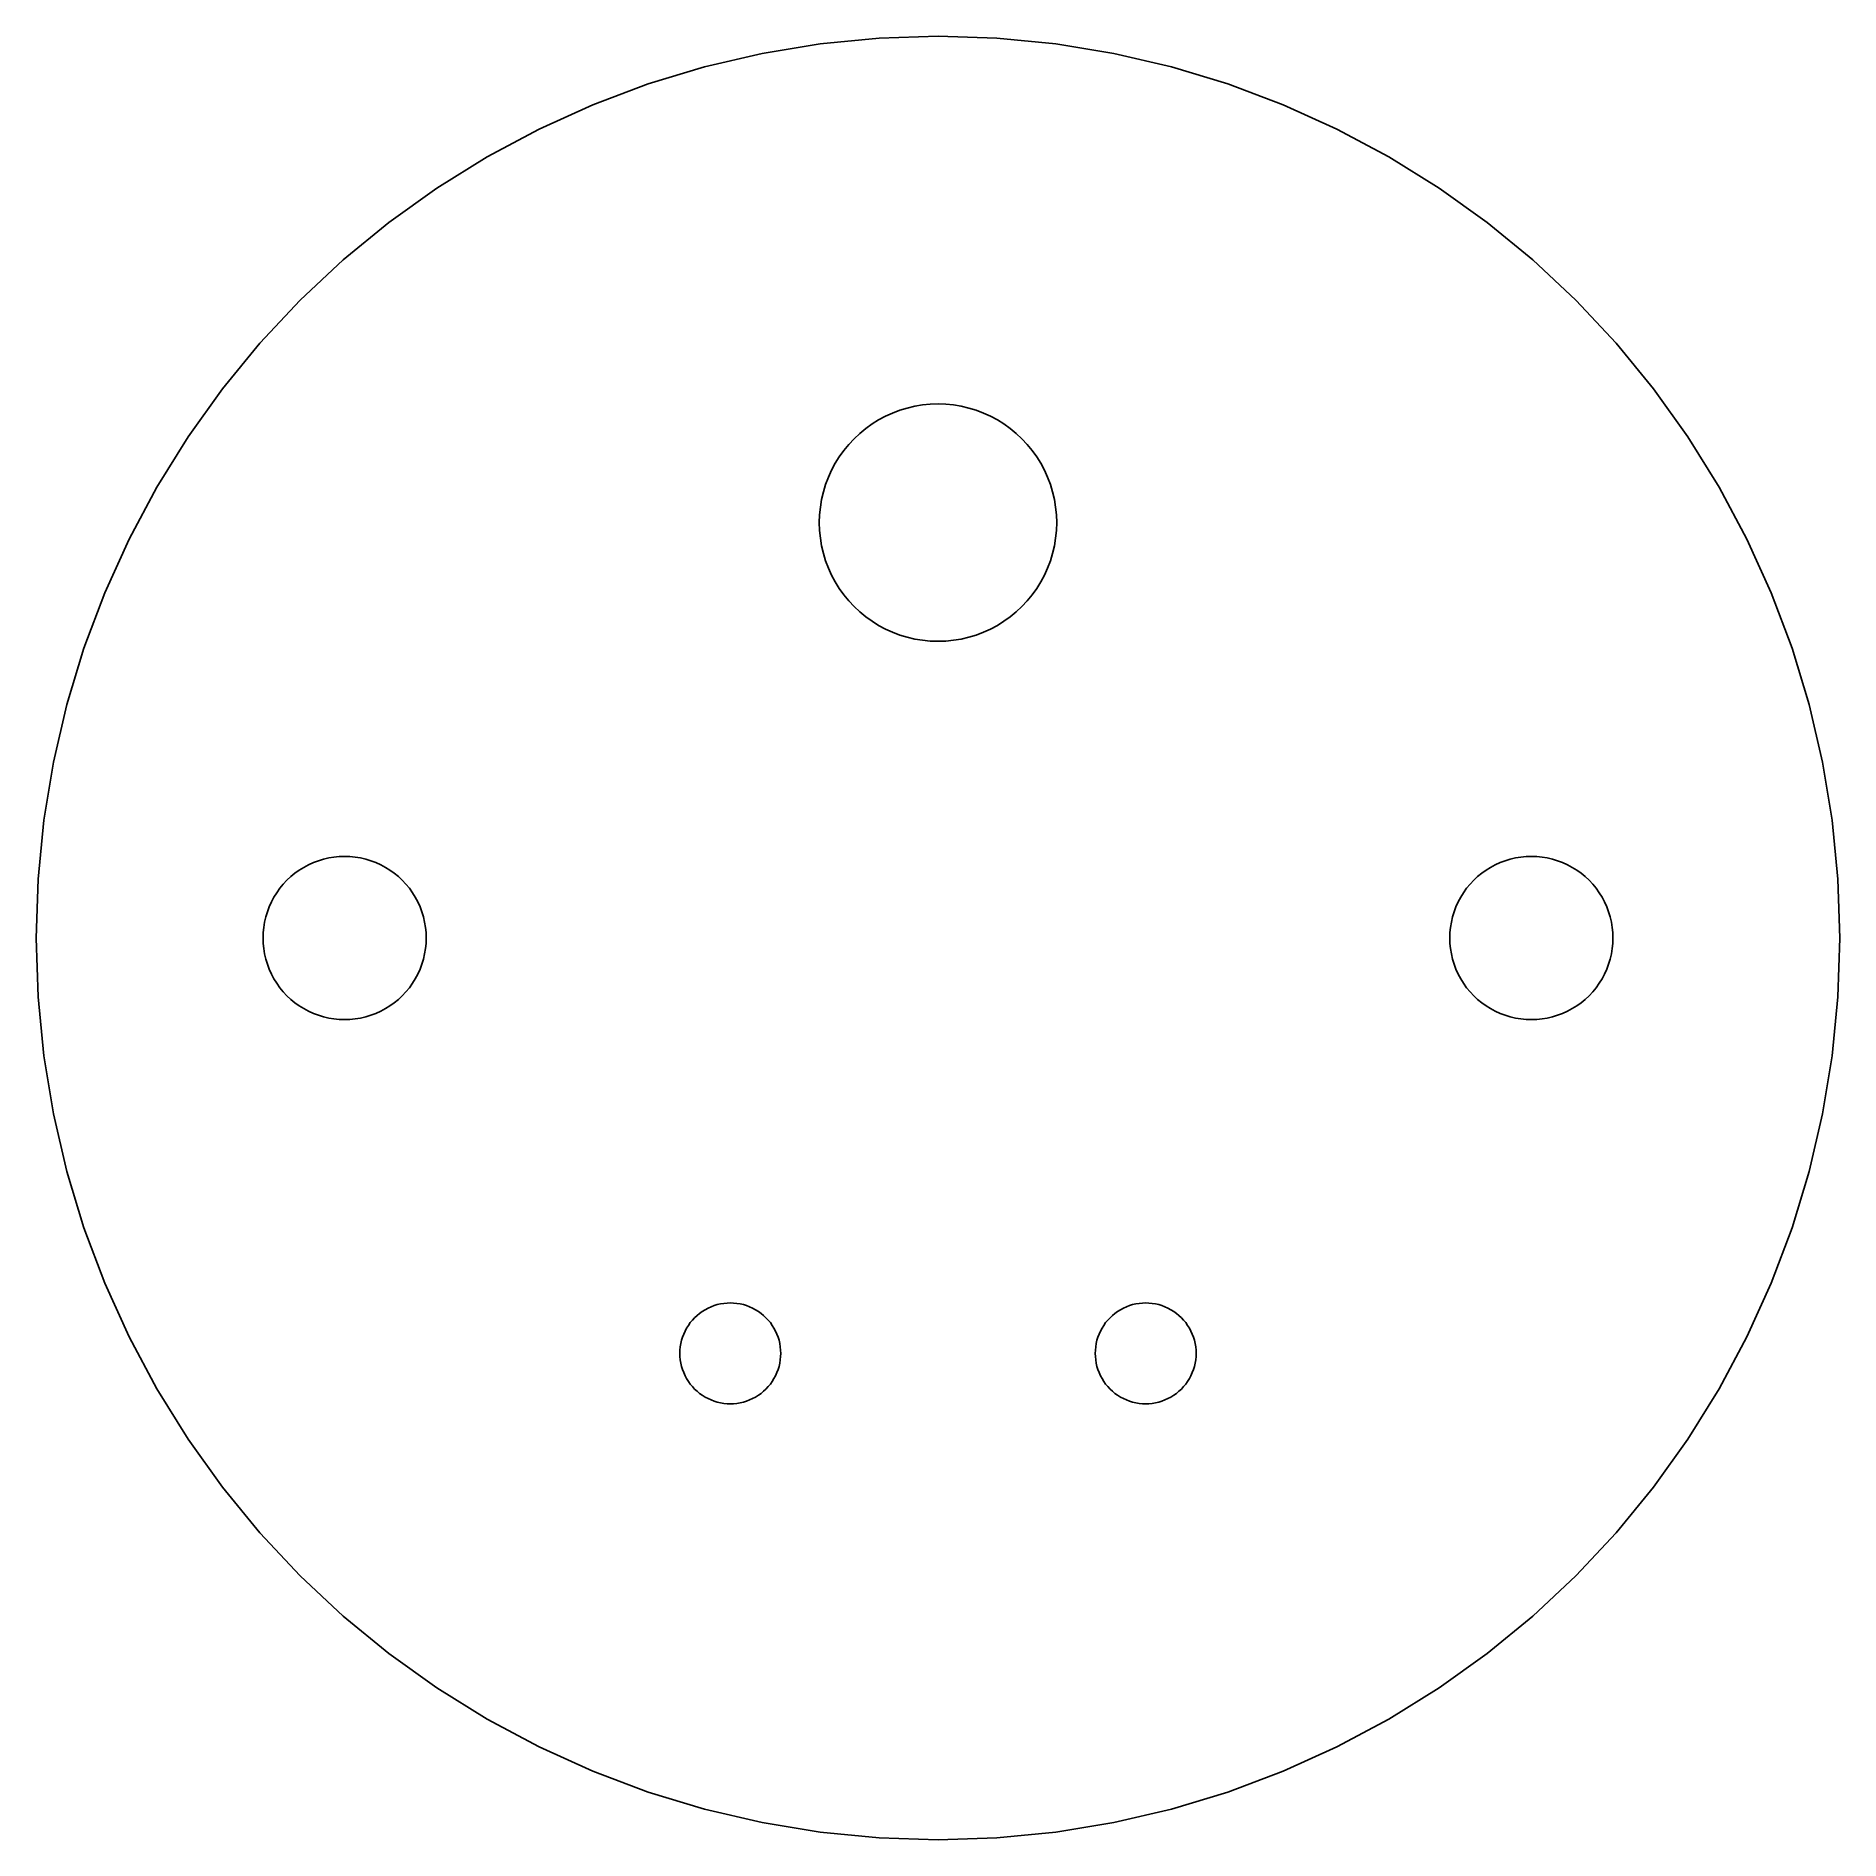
# Model space of a CAD drawing. Header units: metres. Extents: x -30.4 to 30.4, y -30.4 to 30.4.
import ezdxf

# ---------------------------------------------------------------- set-up
doc = ezdxf.new("R2010")
doc.units = ezdxf.units.M

msp = doc.modelspace()

# ---------------------------------------------------------------- linework, layer by layer
for p, q in [((0, 30.4), (-1.98825, 30.3349)), ((1.98825, 30.3349), (0, 30.4)), ((-5.93074, 29.8159), (-7.86809, 29.3641)), ((-3.96799, 30.1399), (-5.93074, 29.8159)), ((-1.98825, 30.3349), (-3.96799, 30.1399)), ((3.96799, 30.1399), (1.98825, 30.3349)), ((5.93074, 29.8159), (3.96799, 30.1399)), ((7.86809, 29.3641), (5.93074, 29.8159)), ((-7.86809, 29.3641), (-9.77176, 28.7867)), ((9.77176, 28.7867), (7.86809, 29.3641)), ((-9.77176, 28.7867), (-11.6336, 28.0859)), ((11.6336, 28.0859), (9.77176, 28.7867)), ((-11.6336, 28.0859), (-13.4456, 27.2649)), ((13.4456, 27.2649), (11.6336, 28.0859)), ((-13.4456, 27.2649), (-15.2, 26.3272)), ((15.2, 26.3272), (13.4456, 27.2649)), ((-15.2, 26.3272), (-16.8893, 25.2767)), ((16.8893, 25.2767), (15.2, 26.3272)), ((-16.8893, 25.2767), (-18.5063, 24.1179)), ((18.5063, 24.1179), (16.8893, 25.2767)), ((-18.5063, 24.1179), (-20.0441, 22.8559)), ((20.0441, 22.8559), (18.5063, 24.1179)), ((-20.0441, 22.8559), (-21.496, 21.496)), ((21.496, 21.496), (20.0441, 22.8559)), ((-21.496, 21.496), (-22.8559, 20.0441)), ((22.8559, 20.0441), (21.496, 21.496)), ((-22.8559, 20.0441), (-24.1179, 18.5063)), ((24.1179, 18.5063), (22.8559, 20.0441)), ((-24.1179, 18.5063), (-25.2767, 16.8893)), ((25.2767, 16.8893), (24.1179, 18.5063)), ((-1.76915, 17.5875), (-1.53073, 17.6955)), ((-1.53073, 17.6955), (-1.28575, 17.7877)), ((-1.28575, 17.7877), (-1.03526, 17.8637)), ((-1.03526, 17.8637), (-0.78035, 17.9231)), ((-0.78035, 17.9231), (-0.522095, 17.9658)), ((-0.522095, 17.9658), (-0.261612, 17.9914)), ((-0.261612, 17.9914), (0, 18)), ((0, 18), (0.261612, 17.9914)), ((0.261612, 17.9914), (0.522095, 17.9658)), ((0.522095, 17.9658), (0.78035, 17.9231)), ((0.78035, 17.9231), (1.03526, 17.8637)), ((1.03526, 17.8637), (1.28575, 17.7877)), ((1.28575, 17.7877), (1.53073, 17.6955)), ((1.53073, 17.6955), (1.76915, 17.5875)), ((-2.63737, 17.0074), (-2.43504, 17.1734)), ((-2.43504, 17.1734), (-2.22227, 17.3259)), ((-2.22227, 17.3259), (-2, 17.4641)), ((-2, 17.4641), (-1.76915, 17.5875)), ((1.76915, 17.5875), (2, 17.4641)), ((2, 17.4641), (2.22227, 17.3259)), ((2.22227, 17.3259), (2.43504, 17.1734)), ((2.43504, 17.1734), (2.63737, 17.0074)), ((-25.2767, 16.8893), (-26.3272, 15.2)), ((-3.32587, 16.2223), (-3.1734, 16.435)), ((-3.1734, 16.435), (-3.00735, 16.6374)), ((-3.00735, 16.6374), (-2.82841, 16.8284)), ((-2.82841, 16.8284), (-2.63737, 17.0074)), ((2.63737, 17.0074), (2.82841, 16.8284)), ((2.82841, 16.8284), (3.00735, 16.6374)), ((3.00735, 16.6374), (3.1734, 16.435)), ((3.1734, 16.435), (3.32587, 16.2223)), ((26.3272, 15.2), (25.2767, 16.8893)), ((-3.58748, 15.7691), (-3.4641, 16)), ((-3.4641, 16), (-3.32587, 16.2223)), ((3.32587, 16.2223), (3.4641, 16)), ((3.4641, 16), (3.58748, 15.7691)), ((-26.3272, 15.2), (-27.2649, 13.4456)), ((-3.86369, 15.0353), (-3.78772, 15.2858)), ((-3.78772, 15.2858), (-3.69551, 15.5307)), ((-3.69551, 15.5307), (-3.58748, 15.7691)), ((3.58748, 15.7691), (3.69551, 15.5307)), ((3.69551, 15.5307), (3.78772, 15.2858)), ((3.78772, 15.2858), (3.86369, 15.0353)), ((27.2649, 13.4456), (26.3272, 15.2)), ((-3.96577, 14.5221), (-3.92313, 14.7803)), ((-3.92313, 14.7803), (-3.86369, 15.0353)), ((3.86369, 15.0353), (3.92313, 14.7803)), ((3.92313, 14.7803), (3.96577, 14.5221)), ((-4, 14), (-3.99142, 14.2616)), ((-3.99142, 13.7384), (-4, 14)), ((-3.99142, 14.2616), (-3.96577, 14.5221)), ((3.96577, 14.5221), (3.99142, 14.2616)), ((3.99142, 14.2616), (4, 14)), ((4, 14), (3.99142, 13.7384)), ((-27.2649, 13.4456), (-28.0859, 11.6336)), ((-3.96577, 13.4779), (-3.99142, 13.7384)), ((-3.92313, 13.2196), (-3.96577, 13.4779)), ((3.96577, 13.4779), (3.92313, 13.2196)), ((3.99142, 13.7384), (3.96577, 13.4779)), ((28.0859, 11.6336), (27.2649, 13.4456)), ((-3.86369, 12.9647), (-3.92313, 13.2196)), ((-3.78772, 12.7142), (-3.86369, 12.9647)), ((3.86369, 12.9647), (3.78772, 12.7142)), ((3.92313, 13.2196), (3.86369, 12.9647)), ((-3.69551, 12.4693), (-3.78772, 12.7142)), ((-3.58748, 12.2308), (-3.69551, 12.4693)), ((-3.4641, 12), (-3.58748, 12.2308)), ((3.58748, 12.2308), (3.4641, 12)), ((3.69551, 12.4693), (3.58748, 12.2308)), ((3.78772, 12.7142), (3.69551, 12.4693)), ((-28.0859, 11.6336), (-28.7867, 9.77176)), ((-3.32587, 11.7777), (-3.4641, 12)), ((-3.1734, 11.5649), (-3.32587, 11.7777)), ((-3.00735, 11.3626), (-3.1734, 11.5649)), ((3.1734, 11.5649), (3.00735, 11.3626)), ((3.32587, 11.7777), (3.1734, 11.5649)), ((3.4641, 12), (3.32587, 11.7777)), ((28.7867, 9.77176), (28.0859, 11.6336)), ((-2.82841, 11.1716), (-3.00735, 11.3626)), ((-2.63737, 10.9926), (-2.82841, 11.1716)), ((-2.43504, 10.8266), (-2.63737, 10.9926)), ((2.63737, 10.9926), (2.43504, 10.8266)), ((2.82841, 11.1716), (2.63737, 10.9926)), ((3.00735, 11.3626), (2.82841, 11.1716)), ((-2.22227, 10.6741), (-2.43504, 10.8266)), ((-2, 10.5359), (-2.22227, 10.6741)), ((-1.76915, 10.4125), (-2, 10.5359)), ((-1.53073, 10.3045), (-1.76915, 10.4125)), ((1.76915, 10.4125), (1.53073, 10.3045)), ((2, 10.5359), (1.76915, 10.4125)), ((2.22227, 10.6741), (2, 10.5359)), ((2.43504, 10.8266), (2.22227, 10.6741)), ((-28.7867, 9.77176), (-29.3641, 7.86809)), ((-1.28575, 10.2123), (-1.53073, 10.3045)), ((-1.03526, 10.1363), (-1.28575, 10.2123)), ((-0.78035, 10.0769), (-1.03526, 10.1363)), ((-0.522095, 10.0342), (-0.78035, 10.0769)), ((-0.261612, 10.0086), (-0.522095, 10.0342)), ((0, 10), (-0.261612, 10.0086)), ((0.261612, 10.0086), (0, 10)), ((0.522095, 10.0342), (0.261612, 10.0086)), ((0.78035, 10.0769), (0.522095, 10.0342)), ((1.03526, 10.1363), (0.78035, 10.0769)), ((1.28575, 10.2123), (1.03526, 10.1363)), ((1.53073, 10.3045), (1.28575, 10.2123)), ((29.3641, 7.86809), (28.7867, 9.77176)), ((-29.3641, 7.86809), (-29.8159, 5.93074)), ((29.8159, 5.93074), (29.3641, 7.86809)), ((-29.8159, 5.93074), (-30.1399, 3.96799)), ((30.1399, 3.96799), (29.8159, 5.93074)), ((-30.1399, 3.96799), (-30.3349, 1.98825)), ((30.3349, 1.98825), (30.1399, 3.96799)), ((-21.375, 2.38156), (-21.2163, 2.46638)), ((-21.2163, 2.46638), (-21.0524, 2.54066)), ((-21.0524, 2.54066), (-20.884, 2.60405)), ((-20.884, 2.60405), (-20.7117, 2.6563)), ((-20.7117, 2.6563), (-20.5365, 2.69716)), ((-20.5365, 2.69716), (-20.3589, 2.72647)), ((-20.3589, 2.72647), (-20.1799, 2.74411)), ((-20.1799, 2.74411), (-20, 2.75)), ((-20, 2.75), (-19.8201, 2.74411)), ((-19.8201, 2.74411), (-19.6411, 2.72647)), ((-19.6411, 2.72647), (-19.4635, 2.69716)), ((-19.4635, 2.69716), (-19.2882, 2.6563)), ((-19.2882, 2.6563), (-19.116, 2.60405)), ((-19.116, 2.60405), (-18.9476, 2.54066)), ((-18.9476, 2.54066), (-18.7837, 2.46638)), ((-18.7837, 2.46638), (-18.625, 2.38156)), ((18.625, 2.38156), (18.7837, 2.46638)), ((18.7837, 2.46638), (18.9476, 2.54066)), ((18.9476, 2.54066), (19.116, 2.60405)), ((19.116, 2.60405), (19.2882, 2.6563)), ((19.2882, 2.6563), (19.4635, 2.69716)), ((19.4635, 2.69716), (19.6411, 2.72647)), ((19.6411, 2.72647), (19.8201, 2.74411)), ((19.8201, 2.74411), (20, 2.75)), ((20, 2.75), (20.1799, 2.74411)), ((20.1799, 2.74411), (20.3589, 2.72647)), ((20.3589, 2.72647), (20.5365, 2.69716)), ((20.5365, 2.69716), (20.7117, 2.6563)), ((20.7117, 2.6563), (20.884, 2.60405)), ((20.884, 2.60405), (21.0524, 2.54066)), ((21.0524, 2.54066), (21.2163, 2.46638)), ((21.2163, 2.46638), (21.375, 2.38156)), ((-30.3349, 1.98825), (-30.4, 0)), ((-22.0676, 1.81319), (-21.9445, 1.94453)), ((-21.9445, 1.94453), (-21.8132, 2.06755)), ((-21.8132, 2.06755), (-21.6741, 2.18172)), ((-21.6741, 2.18172), (-21.5278, 2.28653)), ((-21.5278, 2.28653), (-21.375, 2.38156)), ((-18.625, 2.38156), (-18.4722, 2.28653)), ((-18.4722, 2.28653), (-18.3259, 2.18172)), ((-18.3259, 2.18172), (-18.1868, 2.06755)), ((-18.1868, 2.06755), (-18.0555, 1.94453)), ((-18.0555, 1.94453), (-17.9324, 1.81319)), ((17.9324, 1.81319), (18.0555, 1.94453)), ((18.0555, 1.94453), (18.1868, 2.06755)), ((18.1868, 2.06755), (18.3259, 2.18172)), ((18.3259, 2.18172), (18.4722, 2.28653)), ((18.4722, 2.28653), (18.625, 2.38156)), ((21.375, 2.38156), (21.5278, 2.28653)), ((21.5278, 2.28653), (21.6741, 2.18172)), ((21.6741, 2.18172), (21.8132, 2.06755)), ((21.8132, 2.06755), (21.9445, 1.94453)), ((21.9445, 1.94453), (22.0676, 1.81319)), ((30.4, 0), (30.3349, 1.98825)), ((-22.5407, 1.05237), (-22.4664, 1.21629)), ((-22.4664, 1.21629), (-22.3816, 1.375)), ((-22.3816, 1.375), (-22.2865, 1.52782)), ((-22.2865, 1.52782), (-22.1817, 1.67409)), ((-22.1817, 1.67409), (-22.0676, 1.81319)), ((-17.9324, 1.81319), (-17.8183, 1.67409)), ((-17.8183, 1.67409), (-17.7135, 1.52782)), ((-17.7135, 1.52782), (-17.6184, 1.375)), ((-17.6184, 1.375), (-17.5336, 1.21629)), ((-17.5336, 1.21629), (-17.4593, 1.05237)), ((17.4593, 1.05237), (17.5336, 1.21629)), ((17.5336, 1.21629), (17.6184, 1.375)), ((17.6184, 1.375), (17.7135, 1.52782)), ((17.7135, 1.52782), (17.8183, 1.67409)), ((17.8183, 1.67409), (17.9324, 1.81319)), ((22.0676, 1.81319), (22.1817, 1.67409)), ((22.1817, 1.67409), (22.2865, 1.52782)), ((22.2865, 1.52782), (22.3816, 1.375)), ((22.3816, 1.375), (22.4664, 1.21629)), ((22.4664, 1.21629), (22.5407, 1.05237)), ((-22.6972, 0.536484), (-22.6563, 0.711746)), ((-22.6563, 0.711746), (-22.604, 0.883957)), ((-22.604, 0.883957), (-22.5407, 1.05237)), ((-17.4593, 1.05237), (-17.3959, 0.883957)), ((-17.3959, 0.883957), (-17.3437, 0.711746)), ((-17.3437, 0.711746), (-17.3028, 0.536484)), ((17.3028, 0.536484), (17.3437, 0.711746)), ((17.3437, 0.711746), (17.3959, 0.883957)), ((17.3959, 0.883957), (17.4593, 1.05237)), ((22.5407, 1.05237), (22.604, 0.883957)), ((22.604, 0.883957), (22.6563, 0.711746)), ((22.6563, 0.711746), (22.6972, 0.536484)), ((-30.4, 0), (-30.3349, -1.98825)), ((-22.75, 0), (-22.7441, 0.179855)), ((-22.7441, -0.179855), (-22.75, 0)), ((-22.7441, 0.179855), (-22.7265, 0.358932)), ((-22.7265, 0.358932), (-22.6972, 0.536484)), ((-17.3028, 0.536484), (-17.2735, 0.358932)), ((-17.2735, 0.358932), (-17.2559, 0.179855)), ((-17.2559, 0.179855), (-17.25, 0)), ((-17.25, 0), (-17.2559, -0.179855)), ((17.25, 0), (17.2559, 0.179855)), ((17.2559, -0.179855), (17.25, 0)), ((17.2559, 0.179855), (17.2735, 0.358932)), ((17.2735, 0.358932), (17.3028, 0.536484)), ((22.6972, 0.536484), (22.7265, 0.358932)), ((22.7265, 0.358932), (22.7441, 0.179855)), ((22.7441, 0.179855), (22.75, 0)), ((22.75, 0), (22.7441, -0.179855)), ((30.3349, -1.98825), (30.4, 0)), ((-22.7265, -0.358932), (-22.7441, -0.179855)), ((-22.6972, -0.536484), (-22.7265, -0.358932)), ((-22.6563, -0.711746), (-22.6972, -0.536484)), ((-17.3028, -0.536484), (-17.3437, -0.711746)), ((-17.2735, -0.358932), (-17.3028, -0.536484)), ((-17.2559, -0.179855), (-17.2735, -0.358932)), ((17.2735, -0.358932), (17.2559, -0.179855)), ((17.3028, -0.536484), (17.2735, -0.358932)), ((17.3437, -0.711746), (17.3028, -0.536484)), ((22.6972, -0.536484), (22.6563, -0.711746)), ((22.7265, -0.358932), (22.6972, -0.536484)), ((22.7441, -0.179855), (22.7265, -0.358932)), ((-22.604, -0.883957), (-22.6563, -0.711746)), ((-22.5407, -1.05237), (-22.604, -0.883957)), ((-22.4664, -1.21629), (-22.5407, -1.05237)), ((-17.4593, -1.05237), (-17.5336, -1.21629)), ((-17.3959, -0.883957), (-17.4593, -1.05237)), ((-17.3437, -0.711746), (-17.3959, -0.883957)), ((17.3959, -0.883957), (17.3437, -0.711746)), ((17.4593, -1.05237), (17.3959, -0.883957)), ((17.5336, -1.21629), (17.4593, -1.05237)), ((22.5407, -1.05237), (22.4664, -1.21629)), ((22.604, -0.883957), (22.5407, -1.05237)), ((22.6563, -0.711746), (22.604, -0.883957)), ((-22.3816, -1.375), (-22.4664, -1.21629)), ((-22.2865, -1.52782), (-22.3816, -1.375)), ((-22.1817, -1.67409), (-22.2865, -1.52782)), ((-22.0676, -1.81319), (-22.1817, -1.67409)), ((-21.9445, -1.94453), (-22.0676, -1.81319)), ((-17.9324, -1.81319), (-18.0555, -1.94453)), ((-17.8183, -1.67409), (-17.9324, -1.81319)), ((-17.7135, -1.52782), (-17.8183, -1.67409)), ((-17.6184, -1.375), (-17.7135, -1.52782)), ((-17.5336, -1.21629), (-17.6184, -1.375)), ((17.6184, -1.375), (17.5336, -1.21629)), ((17.7135, -1.52782), (17.6184, -1.375)), ((17.8183, -1.67409), (17.7135, -1.52782)), ((17.9324, -1.81319), (17.8183, -1.67409)), ((18.0555, -1.94453), (17.9324, -1.81319)), ((22.0676, -1.81319), (21.9445, -1.94453)), ((22.1817, -1.67409), (22.0676, -1.81319)), ((22.2865, -1.52782), (22.1817, -1.67409)), ((22.3816, -1.375), (22.2865, -1.52782)), ((22.4664, -1.21629), (22.3816, -1.375)), ((-30.3349, -1.98825), (-30.1399, -3.96799)), ((-21.8132, -2.06755), (-21.9445, -1.94453)), ((-21.6741, -2.18172), (-21.8132, -2.06755)), ((-21.5278, -2.28653), (-21.6741, -2.18172)), ((-21.375, -2.38156), (-21.5278, -2.28653)), ((-21.2163, -2.46638), (-21.375, -2.38156)), ((-18.625, -2.38156), (-18.7837, -2.46638)), ((-18.4722, -2.28653), (-18.625, -2.38156)), ((-18.3259, -2.18172), (-18.4722, -2.28653)), ((-18.1868, -2.06755), (-18.3259, -2.18172)), ((-18.0555, -1.94453), (-18.1868, -2.06755)), ((18.1868, -2.06755), (18.0555, -1.94453)), ((18.3259, -2.18172), (18.1868, -2.06755)), ((18.4722, -2.28653), (18.3259, -2.18172)), ((18.625, -2.38156), (18.4722, -2.28653)), ((18.7837, -2.46638), (18.625, -2.38156)), ((21.375, -2.38156), (21.2163, -2.46638)), ((21.5278, -2.28653), (21.375, -2.38156)), ((21.6741, -2.18172), (21.5278, -2.28653)), ((21.8132, -2.06755), (21.6741, -2.18172)), ((21.9445, -1.94453), (21.8132, -2.06755)), ((30.1399, -3.96799), (30.3349, -1.98825)), ((-21.0524, -2.54066), (-21.2163, -2.46638)), ((-20.884, -2.60405), (-21.0524, -2.54066)), ((-20.7117, -2.6563), (-20.884, -2.60405)), ((-20.5365, -2.69716), (-20.7117, -2.6563)), ((-20.3589, -2.72647), (-20.5365, -2.69716)), ((-20.1799, -2.74411), (-20.3589, -2.72647)), ((-20, -2.75), (-20.1799, -2.74411)), ((-19.8201, -2.74411), (-20, -2.75)), ((-19.6411, -2.72647), (-19.8201, -2.74411)), ((-19.4635, -2.69716), (-19.6411, -2.72647)), ((-19.2882, -2.6563), (-19.4635, -2.69716)), ((-19.116, -2.60405), (-19.2882, -2.6563)), ((-18.9476, -2.54066), (-19.116, -2.60405)), ((-18.7837, -2.46638), (-18.9476, -2.54066)), ((18.9476, -2.54066), (18.7837, -2.46638)), ((19.116, -2.60405), (18.9476, -2.54066)), ((19.2882, -2.6563), (19.116, -2.60405)), ((19.4635, -2.69716), (19.2882, -2.6563)), ((19.6411, -2.72647), (19.4635, -2.69716)), ((19.8201, -2.74411), (19.6411, -2.72647)), ((20, -2.75), (19.8201, -2.74411)), ((20.1799, -2.74411), (20, -2.75)), ((20.3589, -2.72647), (20.1799, -2.74411)), ((20.5365, -2.69716), (20.3589, -2.72647)), ((20.7117, -2.6563), (20.5365, -2.69716)), ((20.884, -2.60405), (20.7117, -2.6563)), ((21.0524, -2.54066), (20.884, -2.60405)), ((21.2163, -2.46638), (21.0524, -2.54066)), ((-30.1399, -3.96799), (-29.8159, -5.93074)), ((29.8159, -5.93074), (30.1399, -3.96799)), ((-29.8159, -5.93074), (-29.3641, -7.86809)), ((29.3641, -7.86809), (29.8159, -5.93074)), ((-29.3641, -7.86809), (-28.7867, -9.77176)), ((28.7867, -9.77176), (29.3641, -7.86809)), ((-28.7867, -9.77176), (-28.0859, -11.6336)), ((28.0859, -11.6336), (28.7867, -9.77176)), ((-28.0859, -11.6336), (-27.2649, -13.4456)), ((27.2649, -13.4456), (28.0859, -11.6336)), ((-8.20207, -12.7979), (-8.12088, -12.7219)), ((-8.12088, -12.7219), (-8.03488, -12.6513)), ((-8.03488, -12.6513), (-7.94446, -12.5865)), ((-7.94446, -12.5865), (-7.84999, -12.5278)), ((-7.84999, -12.5278), (-7.75188, -12.4753)), ((-7.75188, -12.4753), (-7.65056, -12.4294)), ((-7.65056, -12.4294), (-7.54643, -12.3902)), ((-7.54643, -12.3902), (-7.43999, -12.3579)), ((-7.43999, -12.3579), (-7.33165, -12.3327)), ((-7.33165, -12.3327), (-7.22189, -12.3145)), ((-7.22189, -12.3145), (-7.11118, -12.3036)), ((-7.11118, -12.3036), (-7, -12.3)), ((-7, -12.3), (-6.88881, -12.3036)), ((-6.88881, -12.3036), (-6.77809, -12.3145)), ((-6.77809, -12.3145), (-6.66833, -12.3327)), ((-6.66833, -12.3327), (-6.56, -12.3579)), ((-6.56, -12.3579), (-6.45355, -12.3902)), ((-6.45355, -12.3902), (-6.34943, -12.4294)), ((-6.34943, -12.4294), (-6.24811, -12.4753)), ((-6.24811, -12.4753), (-6.14999, -12.5278)), ((-6.14999, -12.5278), (-6.05553, -12.5865)), ((-6.05553, -12.5865), (-5.9651, -12.6513)), ((-5.9651, -12.6513), (-5.8791, -12.7219)), ((-5.8791, -12.7219), (-5.79791, -12.7979)), ((5.79791, -12.7979), (5.8791, -12.7219)), ((5.8791, -12.7219), (5.9651, -12.6513)), ((5.9651, -12.6513), (6.05553, -12.5865)), ((6.05553, -12.5865), (6.14999, -12.5278)), ((6.14999, -12.5278), (6.24811, -12.4753)), ((6.24811, -12.4753), (6.34943, -12.4294)), ((6.34943, -12.4294), (6.45355, -12.3902)), ((6.45355, -12.3902), (6.56, -12.3579)), ((6.56, -12.3579), (6.66833, -12.3327)), ((6.66833, -12.3327), (6.77809, -12.3145)), ((6.77809, -12.3145), (6.88881, -12.3036)), ((6.88881, -12.3036), (7, -12.3)), ((7, -12.3), (7.11118, -12.3036)), ((7.11118, -12.3036), (7.22189, -12.3145)), ((7.22189, -12.3145), (7.33165, -12.3327)), ((7.33165, -12.3327), (7.43999, -12.3579)), ((7.43999, -12.3579), (7.54643, -12.3902)), ((7.54643, -12.3902), (7.65056, -12.4294)), ((7.65056, -12.4294), (7.75188, -12.4753)), ((7.75188, -12.4753), (7.84999, -12.5278)), ((7.84999, -12.5278), (7.94446, -12.5865)), ((7.94446, -12.5865), (8.03488, -12.6513)), ((8.03488, -12.6513), (8.12088, -12.7219)), ((8.12088, -12.7219), (8.20207, -12.7979)), ((-8.60977, -13.4536), (-8.57059, -13.3494)), ((-8.57059, -13.3494), (-8.52467, -13.2481)), ((-8.52467, -13.2481), (-8.47223, -13.15)), ((-8.47223, -13.15), (-8.4135, -13.0555)), ((-8.4135, -13.0555), (-8.34869, -12.9651)), ((-8.34869, -12.9651), (-8.27812, -12.8791)), ((-8.27812, -12.8791), (-8.20207, -12.7979)), ((-5.79791, -12.7979), (-5.72186, -12.8791)), ((-5.72186, -12.8791), (-5.65129, -12.9651)), ((-5.65129, -12.9651), (-5.58649, -13.0555)), ((-5.58649, -13.0555), (-5.52776, -13.15)), ((-5.52776, -13.15), (-5.47531, -13.2481)), ((-5.47531, -13.2481), (-5.4294, -13.3494)), ((-5.4294, -13.3494), (-5.39021, -13.4536)), ((5.39021, -13.4536), (5.4294, -13.3494)), ((5.4294, -13.3494), (5.47531, -13.2481)), ((5.47531, -13.2481), (5.52776, -13.15)), ((5.52776, -13.15), (5.58649, -13.0555)), ((5.58649, -13.0555), (5.65129, -12.9651)), ((5.65129, -12.9651), (5.72186, -12.8791)), ((5.72186, -12.8791), (5.79791, -12.7979)), ((8.20207, -12.7979), (8.27812, -12.8791)), ((8.27812, -12.8791), (8.34869, -12.9651)), ((8.34869, -12.9651), (8.4135, -13.0555)), ((8.4135, -13.0555), (8.47223, -13.15)), ((8.47223, -13.15), (8.52467, -13.2481)), ((8.52467, -13.2481), (8.57059, -13.3494)), ((8.57059, -13.3494), (8.60977, -13.4536)), ((-27.2649, -13.4456), (-26.3272, -15.2)), ((-8.7, -14), (-8.69635, -13.8888)), ((-8.69635, -13.8888), (-8.68546, -13.7781)), ((-8.68546, -13.7781), (-8.66733, -13.6683)), ((-8.66733, -13.6683), (-8.64206, -13.56)), ((-8.64206, -13.56), (-8.60977, -13.4536)), ((-5.39021, -13.4536), (-5.35793, -13.56)), ((-5.35793, -13.56), (-5.33266, -13.6683)), ((-5.33266, -13.6683), (-5.31453, -13.7781)), ((-5.31453, -13.7781), (-5.30363, -13.8888)), ((-5.30363, -13.8888), (-5.29999, -14)), ((5.29999, -14), (5.30363, -13.8888)), ((5.30363, -13.8888), (5.31453, -13.7781)), ((5.31453, -13.7781), (5.33266, -13.6683)), ((5.33266, -13.6683), (5.35793, -13.56)), ((5.35793, -13.56), (5.39021, -13.4536)), ((8.60977, -13.4536), (8.64206, -13.56)), ((8.64206, -13.56), (8.66733, -13.6683)), ((8.66733, -13.6683), (8.68546, -13.7781)), ((8.68546, -13.7781), (8.69635, -13.8888)), ((8.69635, -13.8888), (8.7, -14)), ((26.3272, -15.2), (27.2649, -13.4456)), ((-8.69635, -14.1112), (-8.7, -14)), ((-8.68546, -14.2219), (-8.69635, -14.1112)), ((-8.66733, -14.3316), (-8.68546, -14.2219)), ((-8.64206, -14.44), (-8.66733, -14.3316)), ((-8.60977, -14.5464), (-8.64206, -14.44)), ((-8.57059, -14.6506), (-8.60977, -14.5464)), ((-5.39021, -14.5464), (-5.4294, -14.6506)), ((-5.35793, -14.44), (-5.39021, -14.5464)), ((-5.33266, -14.3316), (-5.35793, -14.44)), ((-5.31453, -14.2219), (-5.33266, -14.3316)), ((-5.30363, -14.1112), (-5.31453, -14.2219)), ((-5.29999, -14), (-5.30363, -14.1112)), ((5.30363, -14.1112), (5.29999, -14)), ((5.31453, -14.2219), (5.30363, -14.1112)), ((5.33266, -14.3316), (5.31453, -14.2219)), ((5.35793, -14.44), (5.33266, -14.3316)), ((5.39021, -14.5464), (5.35793, -14.44)), ((5.4294, -14.6506), (5.39021, -14.5464)), ((8.60977, -14.5464), (8.57059, -14.6506)), ((8.64206, -14.44), (8.60977, -14.5464)), ((8.66733, -14.3316), (8.64206, -14.44)), ((8.68546, -14.2219), (8.66733, -14.3316)), ((8.69635, -14.1112), (8.68546, -14.2219)), ((8.7, -14), (8.69635, -14.1112)), ((-26.3272, -15.2), (-25.2767, -16.8893)), ((-8.52467, -14.7519), (-8.57059, -14.6506)), ((-8.47223, -14.85), (-8.52467, -14.7519)), ((-8.4135, -14.9445), (-8.47223, -14.85)), ((-8.34869, -15.0349), (-8.4135, -14.9445)), ((-8.27812, -15.1209), (-8.34869, -15.0349)), ((-8.20207, -15.2021), (-8.27812, -15.1209)), ((-5.72186, -15.1209), (-5.79791, -15.2021)), ((-5.65129, -15.0349), (-5.72186, -15.1209)), ((-5.58649, -14.9445), (-5.65129, -15.0349)), ((-5.52776, -14.85), (-5.58649, -14.9445)), ((-5.47531, -14.7519), (-5.52776, -14.85)), ((-5.4294, -14.6506), (-5.47531, -14.7519)), ((5.47531, -14.7519), (5.4294, -14.6506)), ((5.52776, -14.85), (5.47531, -14.7519)), ((5.58649, -14.9445), (5.52776, -14.85)), ((5.65129, -15.0349), (5.58649, -14.9445)), ((5.72186, -15.1209), (5.65129, -15.0349)), ((5.79791, -15.2021), (5.72186, -15.1209)), ((8.27812, -15.1209), (8.20207, -15.2021)), ((8.34869, -15.0349), (8.27812, -15.1209)), ((8.4135, -14.9445), (8.34869, -15.0349)), ((8.47223, -14.85), (8.4135, -14.9445)), ((8.52467, -14.7519), (8.47223, -14.85)), ((8.57059, -14.6506), (8.52467, -14.7519)), ((25.2767, -16.8893), (26.3272, -15.2)), ((-8.12088, -15.2781), (-8.20207, -15.2021)), ((-8.03488, -15.3487), (-8.12088, -15.2781)), ((-7.94446, -15.4135), (-8.03488, -15.3487)), ((-7.84999, -15.4722), (-7.94446, -15.4135)), ((-7.75188, -15.5247), (-7.84999, -15.4722)), ((-7.65056, -15.5706), (-7.75188, -15.5247)), ((-7.54643, -15.6098), (-7.65056, -15.5706)), ((-7.43999, -15.6421), (-7.54643, -15.6098)), ((-7.33165, -15.6673), (-7.43999, -15.6421)), ((-7.22189, -15.6855), (-7.33165, -15.6673)), ((-7.11118, -15.6964), (-7.22189, -15.6855)), ((-7, -15.7), (-7.11118, -15.6964)), ((-6.88881, -15.6964), (-7, -15.7)), ((-6.77809, -15.6855), (-6.88881, -15.6964)), ((-6.66833, -15.6673), (-6.77809, -15.6855)), ((-6.56, -15.6421), (-6.66833, -15.6673)), ((-6.45355, -15.6098), (-6.56, -15.6421)), ((-6.34943, -15.5706), (-6.45355, -15.6098)), ((-6.24811, -15.5247), (-6.34943, -15.5706)), ((-6.14999, -15.4722), (-6.24811, -15.5247)), ((-6.05553, -15.4135), (-6.14999, -15.4722)), ((-5.9651, -15.3487), (-6.05553, -15.4135)), ((-5.8791, -15.2781), (-5.9651, -15.3487)), ((-5.79791, -15.2021), (-5.8791, -15.2781)), ((5.8791, -15.2781), (5.79791, -15.2021)), ((5.9651, -15.3487), (5.8791, -15.2781)), ((6.05553, -15.4135), (5.9651, -15.3487)), ((6.14999, -15.4722), (6.05553, -15.4135)), ((6.24811, -15.5247), (6.14999, -15.4722)), ((6.34943, -15.5706), (6.24811, -15.5247)), ((6.45355, -15.6098), (6.34943, -15.5706)), ((6.56, -15.6421), (6.45355, -15.6098)), ((6.66833, -15.6673), (6.56, -15.6421)), ((6.77809, -15.6855), (6.66833, -15.6673)), ((6.88881, -15.6964), (6.77809, -15.6855)), ((7, -15.7), (6.88881, -15.6964)), ((7.11118, -15.6964), (7, -15.7)), ((7.22189, -15.6855), (7.11118, -15.6964)), ((7.33165, -15.6673), (7.22189, -15.6855)), ((7.43999, -15.6421), (7.33165, -15.6673)), ((7.54643, -15.6098), (7.43999, -15.6421)), ((7.65056, -15.5706), (7.54643, -15.6098)), ((7.75188, -15.5247), (7.65056, -15.5706)), ((7.84999, -15.4722), (7.75188, -15.5247)), ((7.94446, -15.4135), (7.84999, -15.4722)), ((8.03488, -15.3487), (7.94446, -15.4135)), ((8.12088, -15.2781), (8.03488, -15.3487)), ((8.20207, -15.2021), (8.12088, -15.2781)), ((-25.2767, -16.8893), (-24.1179, -18.5063)), ((24.1179, -18.5063), (25.2767, -16.8893)), ((-24.1179, -18.5063), (-22.8559, -20.0441)), ((22.8559, -20.0441), (24.1179, -18.5063)), ((-22.8559, -20.0441), (-21.496, -21.496)), ((21.496, -21.496), (22.8559, -20.0441)), ((-21.496, -21.496), (-20.0441, -22.8559)), ((20.0441, -22.8559), (21.496, -21.496)), ((-20.0441, -22.8559), (-18.5063, -24.1179)), ((18.5063, -24.1179), (20.0441, -22.8559)), ((-18.5063, -24.1179), (-16.8893, -25.2767)), ((16.8893, -25.2767), (18.5063, -24.1179)), ((-16.8893, -25.2767), (-15.2, -26.3272)), ((15.2, -26.3272), (16.8893, -25.2767)), ((-15.2, -26.3272), (-13.4456, -27.2649)), ((13.4456, -27.2649), (15.2, -26.3272)), ((-13.4456, -27.2649), (-11.6336, -28.0859)), ((11.6336, -28.0859), (13.4456, -27.2649)), ((-11.6336, -28.0859), (-9.77176, -28.7867)), ((9.77176, -28.7867), (11.6336, -28.0859)), ((-9.77176, -28.7867), (-7.86809, -29.3641)), ((7.86809, -29.3641), (9.77176, -28.7867)), ((-7.86809, -29.3641), (-5.93074, -29.8159)), ((5.93074, -29.8159), (7.86809, -29.3641)), ((-5.93074, -29.8159), (-3.96799, -30.1399)), ((-3.96799, -30.1399), (-1.98825, -30.3349)), ((-1.98825, -30.3349), (0, -30.4)), ((0, -30.4), (1.98825, -30.3349)), ((1.98825, -30.3349), (3.96799, -30.1399)), ((3.96799, -30.1399), (5.93074, -29.8159))]:
    msp.add_line(p, q)

doc.saveas('drawing.dxf')
